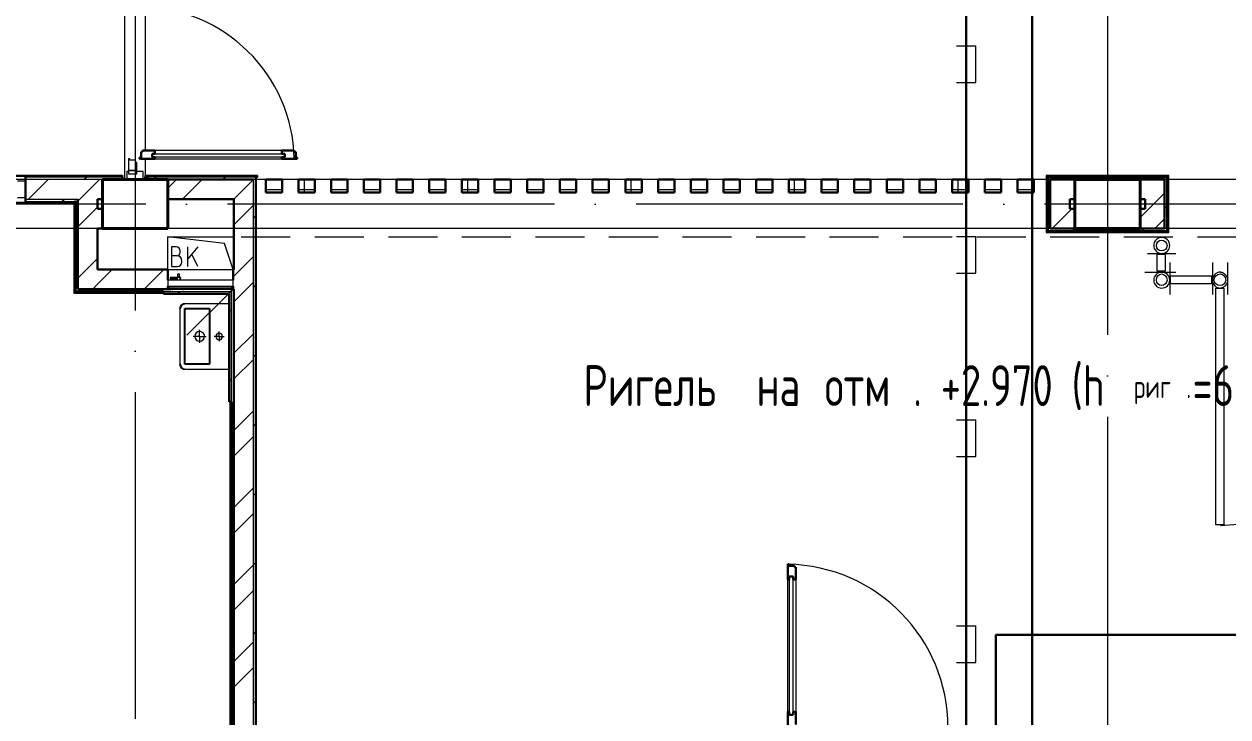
# Model space of a CAD drawing. Header units: millimetres. Extents: x -421858 to 614926, y -468665 to 141641.
# Drawn here: x -41337 to -33971, y -17130 to -12890 of the extents above; entities that cross this region are included whole.
import ezdxf

# ---------------------------------------------------------------- set-up
doc = ezdxf.new("R2010")
doc.units = ezdxf.units.MM
for name, pattern in [('ADSK_Линия сетки', [25, 20, -2.5, 0, -2.5]), ('ADSK_Сверху', [450, 300, -150]), ('ADSK_Штриховая_ш3 п1_5', [4.5, 3, -1.5])]:
    doc.linetypes.add(name, pattern=pattern)
for name, color, linetype, lineweight in [('PDF _Геометрия', 252, 'Continuous', 9), ('Аннотация', 7, 'Continuous', 18), ('Витраж', 7, 'Continuous', 9), ('Двери', 252, 'Continuous', 9), ('Линии', 252, 'Continuous', 9), ('лс', 5, 'Continuous', 30), ('Несущие колонны', 252, 'Continuous', 18), ('Оборудование', 8, 'Continuous', 18), ('Ограждение', 252, 'Continuous', 9), ('Оси', 252, 'Continuous', 9), ('Перекрытие', 252, 'Continuous', 18), ('Стены внутренние', 7, 'Continuous', 18), ('Стены наружные', 7, 'Continuous', 18), ('Стены штриховка', 252, 'Continuous', 9), ('СУ Часофикация', 205, 'Continuous', 30)]:
    doc.layers.add(name, color=color, linetype=linetype, lineweight=lineweight)
doc.layers.add('Двери открывание', color=7, linetype='Continuous', lineweight=9, true_color=0xc0c0c0)
doc.layers.add('Узлы', color=7, linetype='Continuous')
doc.styles.add('GOST Common_3', font='', dxfattribs={"height": 3.5})
doc.styles.add('GOST Common_5', font='', dxfattribs={"width": 0.9, "height": 2.5})
doc.styles.get('GOST Common_3').set_extended_font_data('GOST 2.304 type A')
doc.styles.get('GOST Common_5').set_extended_font_data('GOST 2.304 type A')
pattern_1 = [(0, (-32121.8, 98), (0, 600), []), (90, (-32121.8, 98), (-600, 4e-14), [])]

# ---------------------------------------------------------------- blocks, each defined once
blk = doc.blocks.new('1 этаж')
at = {"layer": 'Ограждение', "true_color": 0x636466}
h = blk.add_hatch(dxfattribs=at)
h.set_pattern_fill('FP_25', color=251, style=0, pattern_type=2)
h.set_pattern_definition(pattern_1)
h.paths.add_polyline_path([(-40735.3, -13826.7), (-40735.3, -13816.7), (-44177.8, -13816.7), (-44177.8, -13821.7), (-40740.3, -13821.7), (-40740.3, -13826.7)])
h = blk.add_hatch(dxfattribs=at)
h.set_pattern_fill('FP_26', color=251, style=0, pattern_type=2)
h.set_pattern_definition(pattern_1)
h.paths.add_polyline_path([(-40595.3, -13826.7), (-40575.3, -13826.7), (-40575.3, -13821.7), (-39917.8, -13821.7), (-39917.8, -13826.7), (-39907.8, -13826.7), (-39907.8, -13816.7), (-40595.3, -13816.7)])
h = blk.add_hatch(dxfattribs=at)
h.set_pattern_fill('FP_25', color=251, style=0, pattern_type=2)
h.set_pattern_definition(pattern_1)
h.paths.add_polyline_path([(-35077.8, -13821.7), (-34337.8, -13821.7), (-34332.8, -13816.7), (-35082.8, -13816.7)])
h = blk.add_hatch(dxfattribs=at)
h.set_pattern_fill('FP_25', color=251, style=0, pattern_type=2)
h.set_pattern_definition(pattern_1)
h.paths.add_polyline_path([(-34479.6, -14166.7), (-34332.8, -14166.7), (-34337.8, -14161.7), (-35077.8, -14161.7), (-35082.8, -14166.7), (-35057.8, -14166.7)])
at = {"color": 251, "lineweight": 18, "true_color": 0x636466}
for p, q in [((-40111, -14232.6), (-40457.8, -14191.7)), ((-40457.8, -14391.7), (-40457.8, -14191.7)), ((-40457.8, -14191.7), (-40057.8, -14191.7)), ((-40057.8, -14191.7), (-40057.8, -14391.7)), ((-40404.5, -14254.5), (-40434.5, -14254.5)), ((-40434.5, -14254.5), (-40434.5, -14374.5)), ((-40381.2, -14287.8), (-40381.2, -14277.8)), ((-40274.5, -14254.5), (-40334.5, -14326)), ((-40334.5, -14374.5), (-40334.5, -14254.5)), ((-40057.8, -14391.7), (-40111, -14232.6)), ((-40401.2, -14307.8), (-40434.5, -14307.8)), ((-40371.2, -14347.8), (-40371.2, -14337.8)), ((-40274.5, -14374.5), (-40310.5, -14297.4)), ((-40434.5, -14374.5), (-40397.9, -14374.5))]:
    blk.add_line(p, q, dxfattribs=at)
for centre, radius, start, end in [((-40404.5, -14277.8), 23.3, 0, 90), ((-40401.2, -14287.8), 20, 270, 0), ((-40401.2, -14337.8), 30, 0, 90), ((-40397.9, -14347.8), 26.7, 270, 0)]:
    blk.add_arc(centre, radius, start, end, dxfattribs=at)
at = {"layer": 'PDF _Геометрия', "color": 251, "true_color": 0x636466}
for p, q in [((-34463.2, -14294), (-34288.9, -14294)), ((-34327, -14348.4), (-34327, -14544.4)), ((-34065.7, -14348.4), (-34065.7, -14544.4)), ((-33973.1, -14348.4), (-33973.1, -14544.4)), ((-34479.5, -14408.3), (-34288.9, -14408.3))]:
    blk.add_line(p, q, dxfattribs=at)
at = {"layer": 'PDF _Геометрия', "color": 251, "true_color": 0x636466, "flags": 128}
for points in [[(-34403.3, -14299.4), (-34354.3, -14299.4), (-34354.3, -14402.9), (-34403.3, -14402.9), (-34403.3, -14299.4)], [(-34071.1, -14430.1), (-34071.1, -14479.1), (-34321.6, -14479.1), (-34321.6, -14430.1), (-34071.1, -14430.1)], [(-34043.9, -14506.3), (-33994.9, -14506.3), (-33994.9, -15954.8), (-34043.9, -15954.8), (-34043.9, -14506.3)], [(-33837, -15949.3), (-33853.3, -15949.3), (-34016.6, -15960.2)]]:
    blk.add_lwpolyline(points, dxfattribs=at)
at = {"layer": 'PDF _Геометрия', "color": 251, "true_color": 0x636466}
for centre, start, end in [((-34376.2, -14244.8), 89.76027, 180.23973), ((-34375.8, -14244.8), 359.76027, 90.23973), ((-34376.2, -14245.2), 179.76027, 270.23973), ((-34375.8, -14245.2), 269.76027, 0.23973), ((-34376.2, -14457.1), 89.76027, 180.23973), ((-34376.2, -14457.1), 89.76027, 180.23973), ((-34375.8, -14457.1), 359.76027, 90.23973), ((-34375.8, -14457.1), 359.76027, 90.23973), ((-34016.9, -14457.1), 89.76027, 180.23973), ((-34016.9, -14457.1), 89.76027, 180.23973), ((-34376.2, -14457.5), 179.76027, 270.23973), ((-34376.2, -14457.5), 179.76027, 270.23973), ((-34375.8, -14457.5), 269.76027, 0.23973), ((-34375.8, -14457.5), 269.76027, 0.23973), ((-34016.9, -14457.5), 179.76027, 270.23973), ((-34016.9, -14457.5), 179.76027, 270.23973)]:
    blk.add_arc(centre, 48.8, start, end, dxfattribs=at)
for points in [[(-34408.7, -14245), (-34408.7, -14228.6), (-34397.8, -14212.3), (-34376, -14212.3)], [(-34376, -14212.3), (-34359.7, -14212.3), (-34343.4, -14228.6), (-34343.4, -14245)], [(-34376, -14277.6), (-34397.8, -14277.6), (-34408.7, -14266.7), (-34408.7, -14245)], [(-34343.4, -14245), (-34343.4, -14266.7), (-34359.7, -14277.6), (-34376, -14277.6)], [(-34408.7, -14457.3), (-34408.7, -14435.5), (-34397.8, -14419.2), (-34376, -14419.2)], [(-34408.7, -14457.3), (-34408.7, -14435.5), (-34397.8, -14419.2), (-34376, -14419.2)], [(-34376, -14419.2), (-34359.7, -14419.2), (-34343.4, -14435.5), (-34343.4, -14457.3)], [(-34376, -14419.2), (-34359.7, -14419.2), (-34343.4, -14435.5), (-34343.4, -14457.3)], [(-34054.8, -14457.3), (-34054.8, -14435.5), (-34038.4, -14419.2), (-34016.6, -14419.2)], [(-34054.8, -14457.3), (-34054.8, -14435.5), (-34038.4, -14419.2), (-34016.6, -14419.2)], [(-34016.6, -14408.3), (-33994.9, -14408.3), (-33973.1, -14430.1), (-33973.1, -14457.3)], [(-34016.6, -14408.3), (-33994.9, -14408.3), (-33973.1, -14430.1), (-33973.1, -14457.3)], [(-34016.6, -14419.2), (-34000.3, -14419.2), (-33984, -14435.5), (-33984, -14457.3)], [(-34016.6, -14419.2), (-34000.3, -14419.2), (-33984, -14435.5), (-33984, -14457.3)], [(-34376, -14490), (-34397.8, -14490), (-34408.7, -14473.7), (-34408.7, -14457.3)], [(-34376, -14490), (-34397.8, -14490), (-34408.7, -14473.7), (-34408.7, -14457.3)], [(-34343.4, -14457.3), (-34343.4, -14473.7), (-34359.7, -14490), (-34376, -14490)], [(-34343.4, -14457.3), (-34343.4, -14473.7), (-34359.7, -14490), (-34376, -14490)], [(-34016.6, -14490), (-34038.4, -14490), (-34054.8, -14473.7), (-34054.8, -14457.3)], [(-34016.6, -14490), (-34038.4, -14490), (-34054.8, -14473.7), (-34054.8, -14457.3)], [(-33973.1, -14457.3), (-33973.1, -14484.5), (-33994.9, -14506.3), (-34016.6, -14506.3)], [(-33984, -14457.3), (-33984, -14473.7), (-34000.3, -14490), (-34016.6, -14490)], [(-33973.1, -14457.3), (-33973.1, -14484.5), (-33994.9, -14506.3), (-34016.6, -14506.3)], [(-33984, -14457.3), (-33984, -14473.7), (-34000.3, -14490), (-34016.6, -14490)]]:
    blk.add_open_spline(points, degree=3, dxfattribs=at)
at = {"layer": 'Витраж', "color": 251, "lineweight": 18, "true_color": 0x636466, "extrusion": (0, 0, -1)}
for p, q in [((-40707.8, -13791.7), (-40707.8, -13841.7)), ((-40697.8, -13791.7), (-40707.8, -13791.7)), ((-40707.8, -13841.7), (-40607.8, -13841.7)), ((-40607.8, -13791.7), (-40647.8, -13791.7)), ((-40607.8, -13841.7), (-40607.8, -13791.7)), ((-41327.8, -13851.7), (-41377.8, -13851.7)), ((-41327.8, -13951.7), (-41327.8, -13851.7)), ((-41377.8, -13951.7), (-41327.8, -13951.7))]:
    blk.add_line(p, q, dxfattribs=at)
at = {"layer": 'Двери', "color": 251, "lineweight": 30, "true_color": 0x636466}
for p, q in [((-40620.8, -13672.7), (-40620.8, -13706.7)), ((-40611.8, -13672.7), (-40620.8, -13672.7)), ((-40535.8, -13664.7), (-40611.8, -13664.7)), ((-40611.8, -13664.7), (-40611.8, -13672.7)), ((-40535.8, -13684.7), (-40553.8, -13684.7)), ((-40553.8, -13684.7), (-40553.8, -13705.7)), ((-40535.8, -13664.7), (-40535.8, -13684.7)), ((-39683.8, -13664.7), (-39759.8, -13664.7)), ((-39759.8, -13664.7), (-39759.8, -13684.7)), ((-39759.8, -13684.7), (-39741.8, -13684.7)), ((-39741.8, -13684.7), (-39741.8, -13705.7)), ((-39683.8, -13672.7), (-39683.8, -13664.7)), ((-39674.8, -13672.7), (-39683.8, -13672.7)), ((-39674.8, -13706.7), (-39674.8, -13672.7)), ((-40620.8, -13706.7), (-40629.8, -13706.7)), ((-40629.8, -13706.7), (-40629.8, -13714.7)), ((-40629.8, -13714.7), (-40535.8, -13714.7)), ((-40553.8, -13705.7), (-40535.8, -13705.7)), ((-40535.8, -13705.7), (-40535.8, -13714.7)), ((-39759.8, -13705.7), (-39759.8, -13714.7)), ((-39741.8, -13705.7), (-39759.8, -13705.7)), ((-39759.8, -13714.7), (-39665.8, -13714.7)), ((-39665.8, -13706.7), (-39674.8, -13706.7)), ((-39665.8, -13714.7), (-39665.8, -13706.7)), ((-36663.8, -16195.7), (-36655.8, -16195.7)), ((-36663.8, -16289.7), (-36663.8, -16195.7)), ((-36655.8, -16195.7), (-36655.8, -16204.7)), ((-36655.8, -16204.7), (-36621.8, -16204.7)), ((-36621.8, -16204.7), (-36621.8, -16213.7)), ((-36654.8, -16271.7), (-36654.8, -16289.7)), ((-36630.8, -16271.7), (-36654.8, -16271.7)), ((-36630.8, -16289.7), (-36630.8, -16271.7)), ((-36621.8, -16213.7), (-36613.8, -16213.7)), ((-36613.8, -16213.7), (-36613.8, -16289.7)), ((-36654.8, -16289.7), (-36663.8, -16289.7)), ((-36613.8, -16289.7), (-36630.8, -16289.7)), ((-36663.8, -17193.7), (-36663.8, -17099.7)), ((-36654.8, -17099.7), (-36663.8, -17099.7)), ((-36654.8, -17117.7), (-36654.8, -17099.7)), ((-36630.8, -17117.7), (-36654.8, -17117.7)), ((-36630.8, -17099.7), (-36630.8, -17117.7)), ((-36613.8, -17099.7), (-36630.8, -17099.7)), ((-36613.8, -17099.7), (-36613.8, -17175.7))]:
    blk.add_line(p, q, dxfattribs=at)
at = {"layer": 'Двери', "color": 251, "true_color": 0x636466}
for p, q in [((-40553.8, -13684.7), (-39741.8, -13684.7)), ((-40553.8, -13705.7), (-40553.8, -13684.7)), ((-39759.8, -13664.7), (-40535.8, -13664.7)), ((-39741.8, -13684.7), (-39741.8, -13705.7)), ((-40689.8, -13714.7), (-40697.8, -13714.7)), ((-40697.8, -13714.7), (-40697.8, -13786.7)), ((-40689.8, -13723.7), (-40689.8, -13714.7)), ((-40655.8, -13723.7), (-40689.8, -13723.7)), ((-40655.8, -13737.7), (-40655.8, -13723.7)), ((-40647.8, -13737.7), (-40655.8, -13737.7)), ((-40647.8, -13786.7), (-40647.8, -13737.7)), ((-39741.8, -13705.7), (-40553.8, -13705.7)), ((-40535.8, -13714.7), (-39759.8, -13714.7)), ((-40647.8, -13786.7), (-40697.8, -13786.7)), ((-40697.8, -13786.7), (-40697.8, -13806.7)), ((-40697.8, -13786.7), (-40647.8, -13786.7)), ((-40697.8, -13806.7), (-40647.8, -13806.7)), ((-40647.8, -13806.7), (-40647.8, -13786.7)), ((-36654.8, -16271.7), (-36654.8, -17117.7)), ((-36630.8, -16271.7), (-36654.8, -16271.7)), ((-36630.8, -17117.7), (-36630.8, -16271.7)), ((-36663.8, -17099.7), (-36663.8, -16289.7)), ((-36613.8, -16289.7), (-36613.8, -17099.7)), ((-36654.8, -17117.7), (-36630.8, -17117.7))]:
    blk.add_line(p, q, dxfattribs=at)
at = {"layer": 'Двери открывание', "color": 251, "true_color": 0x636466}
for centre, radius, start, end in [((-40629.8, -13732.7), 946, 1.09026, 90), ((-36681.8, -17193.7), 998, 0, 88.96655)]:
    blk.add_arc(centre, radius, start, end, dxfattribs=at)
at = {"layer": 'Линии', "color": 251, "linetype": 'ADSK_Сверху', "ltscale": 100, "true_color": 0x636466}
for p, q in [((-15052.8, -13841.7), (-48262.8, -13841.7)), ((-15052.8, -14141.7), (-48262.8, -14141.7))]:
    blk.add_line(p, q, dxfattribs=at)
at = {"layer": 'Линии', "color": 251, "linetype": 'ADSK_Штриховая_ш3 п1_5', "ltscale": 100, "true_color": 0x636466}
blk.add_line((-40457.8, -14191.7), (-27897.8, -14191.7), dxfattribs=at)
at = {"layer": 'Несущие колонны', "color": 251, "lineweight": 40, "true_color": 0x636466}
for p, q in [((-40857.8, -13841.7), (-40457.8, -13841.7)), ((-40857.8, -14141.7), (-40857.8, -13841.7)), ((-40457.8, -13841.7), (-40857.8, -13841.7)), ((-40457.8, -13841.7), (-40457.8, -14141.7)), ((-34907.8, -14141.7), (-34907.8, -13841.7)), ((-34907.8, -13841.7), (-34507.8, -13841.7)), ((-34507.8, -13841.7), (-34907.8, -13841.7)), ((-34907.8, -13841.7), (-34907.8, -14141.7)), ((-34507.8, -13841.7), (-34507.8, -14141.7)), ((-34507.8, -14141.7), (-34507.8, -13841.7)), ((-40857.8, -13961.7), (-40857.8, -14141.7)), ((-40457.8, -14141.7), (-40457.8, -13961.7)), ((-40457.8, -14141.7), (-40857.8, -14141.7)), ((-40857.8, -14141.7), (-40457.8, -14141.7)), ((-34507.8, -14141.7), (-34907.8, -14141.7)), ((-34907.8, -14141.7), (-34507.8, -14141.7))]:
    blk.add_line(p, q, dxfattribs=at)
at = {"layer": 'Несущие колонны', "color": 251, "true_color": 0x636466}
for p, q in [((-40857.8, -13841.7), (-40857.8, -13961.7)), ((-40457.8, -13961.7), (-40457.8, -13841.7))]:
    blk.add_line(p, q, dxfattribs=at)
at = {"layer": 'Оборудование', "color": 251, "true_color": 0x636466}
for p, q in [((-40397.4, -14421.4), (-40397.4, -14438.9)), ((-40385.2, -14421.4), (-40397.4, -14421.4)), ((-40385.2, -14438.9), (-40385.2, -14421.4)), ((-40457.8, -14456.7), (-40457.8, -14493.1)), ((-40057.8, -14456.7), (-40457.8, -14456.7)), ((-40456.9, -14494), (-40058.7, -14494)), ((-40450.8, -14494), (-40450.8, -14503.8)), ((-40449.8, -14504.7), (-40065.8, -14504.7)), ((-40442, -14441.4), (-40442, -14446.4)), ((-40396.1, -14441.4), (-40442, -14441.4)), ((-40442, -14446.4), (-40396.1, -14446.4)), ((-40438.8, -14506.3), (-40438.8, -14511.7)), ((-40401, -14440.8), (-40401, -14456.7)), ((-40381.7, -14440.8), (-40401, -14440.8)), ((-40397.4, -14438.9), (-40399.4, -14440.8)), ((-40385.2, -14438.9), (-40397.4, -14438.9)), ((-40378.2, -14441.4), (-40386.5, -14441.4)), ((-40386.5, -14446.4), (-40378.2, -14446.4)), ((-40383.2, -14440.8), (-40385.2, -14438.9)), ((-40381.7, -14456.7), (-40381.7, -14440.8)), ((-40378.2, -14446.4), (-40378.2, -14441.4)), ((-40076.8, -14511.7), (-40076.8, -14506.3)), ((-40064.8, -14503.8), (-40064.8, -14494)), ((-40057.8, -14493.1), (-40057.8, -14456.7)), ((-40438.8, -14511.7), (-40076.8, -14511.7)), ((-40429.8, -14511.7), (-40429.8, -14513.7)), ((-40429.8, -14513.7), (-40425.8, -14513.7)), ((-40365.3, -14513.7), (-40425.8, -14513.7)), ((-40365.3, -14513.7), (-40361.3, -14513.7)), ((-40361.3, -14513.7), (-40361.3, -14511.7)), ((-40057.8, -14511.7), (-40340.6, -14794.6))]:
    blk.add_line(p, q, dxfattribs=at)
for points, knots in [([(-40457.8, -14493.1), (-40457.8, -14493.2), (-40457.8, -14493.4), (-40457.7, -14493.6), (-40457.6, -14493.7), (-40457.4, -14493.8), (-40457.3, -14493.9), (-40457.1, -14494), (-40457, -14494), (-40456.9, -14494)], [0, 0, 0, 0, 0.166667, 0.333333, 0.458333, 0.583333, 0.708333, 0.833333, 1, 1, 1, 1]), ([(-40450.8, -14503.8), (-40450.8, -14503.9), (-40450.8, -14504), (-40450.7, -14504.2), (-40450.6, -14504.4), (-40450.4, -14504.5), (-40450.3, -14504.6), (-40450.2, -14504.7), (-40450.1, -14504.7), (-40449.9, -14504.7), (-40449.8, -14504.7)], [0, 0, 0, 0, 0.166667, 0.333333, 0.458333, 0.583333, 0.666667, 0.75, 0.833333, 1, 1, 1, 1]), ([(-40440.3, -14504.7), (-40440.2, -14504.7), (-40440, -14504.8), (-40439.7, -14504.8), (-40439.6, -14504.9), (-40439.4, -14505), (-40439.2, -14505.2), (-40439.1, -14505.3), (-40439, -14505.5), (-40438.9, -14505.7), (-40438.8, -14505.9), (-40438.8, -14506.1), (-40438.8, -14506.3)], [0, 0, 0, 0, 0.166667, 0.25, 0.333333, 0.416667, 0.5, 0.583333, 0.666667, 0.75, 0.833333, 1, 1, 1, 1]), ([(-40076.8, -14506.3), (-40076.8, -14506.1), (-40076.8, -14505.9), (-40076.7, -14505.7), (-40076.6, -14505.5), (-40076.5, -14505.3), (-40076.4, -14505.2), (-40076.2, -14505), (-40076, -14504.9), (-40075.9, -14504.8), (-40075.6, -14504.8), (-40075.4, -14504.7), (-40075.3, -14504.7)], [-1, -1, -1, -1, -0.833333, -0.75, -0.666667, -0.583333, -0.5, -0.416667, -0.333333, -0.25, -0.166667, 0, 0, 0, 0]), ([(-40065.8, -14504.7), (-40065.7, -14504.7), (-40065.5, -14504.7), (-40065.4, -14504.7), (-40065.3, -14504.6), (-40065.2, -14504.5), (-40065, -14504.4), (-40064.9, -14504.2), (-40064.8, -14504), (-40064.8, -14503.9), (-40064.8, -14503.8)], [-1, -1, -1, -1, -0.833333, -0.75, -0.666667, -0.583333, -0.458333, -0.333333, -0.166667, 0, 0, 0, 0]), ([(-40058.7, -14494), (-40058.6, -14494), (-40058.5, -14494), (-40058.3, -14494), (-40058.2, -14493.9), (-40058, -14493.7), (-40057.9, -14493.6), (-40057.8, -14493.4), (-40057.8, -14493.2), (-40057.8, -14493.1)], [-1, -1, -1, -1, -0.833333, -0.75, -0.583333, -0.458333, -0.333333, -0.166667, 0, 0, 0, 0])]:
    blk.add_open_spline(points, degree=3, knots=knots, dxfattribs=at)
at = {"layer": 'Ограждение', "color": 251, "true_color": 0x636466}
for p, q in [((-40735.3, -13816.7), (-44177.8, -13816.7)), ((-40735.3, -13816.7), (-40735.3, -13826.7)), ((-40595.3, -13826.7), (-40595.3, -13816.7)), ((-39907.8, -13816.7), (-40595.3, -13816.7)), ((-39917.8, -13826.7), (-39907.8, -13826.7)), ((-39907.8, -13816.7), (-39907.8, -13826.7)), ((-34332.8, -13816.7), (-35082.8, -13816.7)), ((-35082.8, -13816.7), (-35077.8, -13821.7)), ((-35082.8, -13816.7), (-35082.8, -14166.7)), ((-34332.8, -13816.7), (-34337.8, -13821.7)), ((-34332.8, -14166.7), (-34332.8, -13816.7)), ((-44177.8, -13986.7), (-41032.8, -13986.7)), ((-41032.8, -13986.7), (-41027.8, -13981.7)), ((-41032.8, -13986.7), (-41032.8, -14536.7)), ((-35082.8, -14166.7), (-35077.8, -14161.7)), ((-35082.8, -14166.7), (-34332.8, -14166.7)), ((-34337.8, -14161.7), (-34332.8, -14166.7)), ((-41032.8, -14536.7), (-41027.8, -14531.7)), ((-41032.8, -14536.7), (-40482.8, -14536.7)), ((-40077.8, -15476.7), (-40072.8, -15476.7)), ((-40077.8, -15476.7), (-40077.8, -19956.8))]:
    blk.add_line(p, q, dxfattribs=at)
at = {"layer": 'Оси', "color": 251, "linetype": 'ADSK_Линия сетки', "ltscale": 100, "true_color": 0x636466}
for p, q in [((-34707.8, 32208.9), (-34707.8, -33767.9)), ((-40657.8, -2641.7), (-40657.8, -33767.9)), ((4409.5, -13991.7), (-72530.1, -13991.7))]:
    blk.add_line(p, q, dxfattribs=at)
at = {"layer": 'Перекрытие', "color": 251, "ltscale": 100, "true_color": 0x636466}
for p, q in [((-40720.3, -13841.7), (-40720.3, -11761.7)), ((-39857.8, -13841.7), (-39917.8, -13841.7)), ((-39657.8, -13841.7), (-39757.8, -13841.7)), ((-39457.8, -13841.7), (-39557.8, -13841.7)), ((-39257.8, -13841.7), (-39357.8, -13841.7)), ((-39057.8, -13841.7), (-39157.8, -13841.7)), ((-38857.8, -13841.7), (-38957.8, -13841.7)), ((-38657.8, -13841.7), (-38757.8, -13841.7)), ((-38457.8, -13841.7), (-38557.8, -13841.7)), ((-38257.8, -13841.7), (-38357.8, -13841.7)), ((-38057.8, -13841.7), (-38157.8, -13841.7)), ((-37857.8, -13841.7), (-37957.8, -13841.7)), ((-37657.8, -13841.7), (-37757.8, -13841.7)), ((-37457.8, -13841.7), (-37557.8, -13841.7)), ((-37257.8, -13841.7), (-37357.8, -13841.7)), ((-37057.8, -13841.7), (-37157.8, -13841.7)), ((-36857.8, -13841.7), (-36957.8, -13841.7)), ((-36657.8, -13841.7), (-36757.8, -13841.7)), ((-36457.8, -13841.7), (-36557.8, -13841.7)), ((-36257.8, -13841.7), (-36357.8, -13841.7)), ((-36057.8, -13841.7), (-36157.8, -13841.7)), ((-35857.8, -13841.7), (-35957.8, -13841.7)), ((-35657.8, -13841.7), (-35757.8, -13841.7)), ((-35457.8, -13841.7), (-35557.8, -13841.7)), ((-35257.8, -13841.7), (-35357.8, -13841.7)), ((-35082.8, -13841.7), (-35157.8, -13841.7)), ((-40457.8, -14391.7), (-40457.8, -14191.7)), ((-40457.8, -14191.7), (-40057.8, -14191.7)), ((-40057.8, -14191.7), (-40057.8, -14391.7))]:
    blk.add_line(p, q, dxfattribs=at)
at = {"layer": 'Стены внутренние', "color": 251, "lineweight": 30, "true_color": 0x636466}
for p, q in [((-39757.8, -13841.7), (-39857.8, -13841.7)), ((-39857.8, -13841.7), (-39857.8, -13921.7)), ((-39757.8, -13921.7), (-39757.8, -13841.7)), ((-39557.8, -13841.7), (-39657.8, -13841.7)), ((-39657.8, -13841.7), (-39657.8, -13921.7)), ((-39557.8, -13921.7), (-39557.8, -13841.7)), ((-39357.8, -13841.7), (-39457.8, -13841.7)), ((-39457.8, -13841.7), (-39457.8, -13921.7)), ((-39357.8, -13921.7), (-39357.8, -13841.7)), ((-39157.8, -13841.7), (-39257.8, -13841.7)), ((-39257.8, -13841.7), (-39257.8, -13921.7)), ((-39157.8, -13921.7), (-39157.8, -13841.7)), ((-38957.8, -13841.7), (-39057.8, -13841.7)), ((-39057.8, -13841.7), (-39057.8, -13921.7)), ((-38957.8, -13921.7), (-38957.8, -13841.7)), ((-38757.8, -13841.7), (-38857.8, -13841.7)), ((-38857.8, -13841.7), (-38857.8, -13921.7)), ((-38757.8, -13921.7), (-38757.8, -13841.7)), ((-38557.8, -13841.7), (-38657.8, -13841.7)), ((-38657.8, -13841.7), (-38657.8, -13921.7)), ((-38557.8, -13921.7), (-38557.8, -13841.7)), ((-38357.8, -13841.7), (-38457.8, -13841.7)), ((-38457.8, -13841.7), (-38457.8, -13921.7)), ((-38357.8, -13921.7), (-38357.8, -13841.7)), ((-38157.8, -13841.7), (-38257.8, -13841.7)), ((-38257.8, -13841.7), (-38257.8, -13921.7)), ((-38157.8, -13921.7), (-38157.8, -13841.7)), ((-37957.8, -13841.7), (-38057.8, -13841.7)), ((-38057.8, -13841.7), (-38057.8, -13921.7)), ((-37957.8, -13921.7), (-37957.8, -13841.7)), ((-37757.8, -13841.7), (-37857.8, -13841.7)), ((-37857.8, -13841.7), (-37857.8, -13921.7)), ((-37757.8, -13921.7), (-37757.8, -13841.7)), ((-37557.8, -13841.7), (-37657.8, -13841.7)), ((-37657.8, -13841.7), (-37657.8, -13921.7)), ((-37557.8, -13921.7), (-37557.8, -13841.7)), ((-37357.8, -13841.7), (-37457.8, -13841.7)), ((-37457.8, -13841.7), (-37457.8, -13921.7)), ((-37357.8, -13921.7), (-37357.8, -13841.7)), ((-37157.8, -13841.7), (-37257.8, -13841.7)), ((-37257.8, -13841.7), (-37257.8, -13921.7)), ((-37157.8, -13921.7), (-37157.8, -13841.7)), ((-36957.8, -13841.7), (-37057.8, -13841.7)), ((-37057.8, -13841.7), (-37057.8, -13921.7)), ((-36957.8, -13921.7), (-36957.8, -13841.7)), ((-36757.8, -13841.7), (-36857.8, -13841.7)), ((-36857.8, -13841.7), (-36857.8, -13921.7)), ((-36757.8, -13921.7), (-36757.8, -13841.7)), ((-36557.8, -13841.7), (-36657.8, -13841.7)), ((-36657.8, -13841.7), (-36657.8, -13921.7)), ((-36557.8, -13921.7), (-36557.8, -13841.7)), ((-36357.8, -13841.7), (-36457.8, -13841.7)), ((-36457.8, -13841.7), (-36457.8, -13921.7)), ((-36357.8, -13921.7), (-36357.8, -13841.7)), ((-36157.8, -13841.7), (-36257.8, -13841.7)), ((-36257.8, -13841.7), (-36257.8, -13921.7)), ((-36157.8, -13921.7), (-36157.8, -13841.7)), ((-35957.8, -13841.7), (-36057.8, -13841.7)), ((-36057.8, -13841.7), (-36057.8, -13921.7)), ((-35957.8, -13921.7), (-35957.8, -13841.7)), ((-35757.8, -13841.7), (-35857.8, -13841.7)), ((-35857.8, -13841.7), (-35857.8, -13921.7)), ((-35757.8, -13921.7), (-35757.8, -13841.7)), ((-35557.8, -13841.7), (-35657.8, -13841.7)), ((-35657.8, -13841.7), (-35657.8, -13921.7)), ((-35557.8, -13921.7), (-35557.8, -13841.7)), ((-35357.8, -13841.7), (-35457.8, -13841.7)), ((-35457.8, -13841.7), (-35457.8, -13921.7)), ((-35357.8, -13921.7), (-35357.8, -13841.7)), ((-35157.8, -13841.7), (-35257.8, -13841.7)), ((-35257.8, -13841.7), (-35257.8, -13921.7)), ((-35157.8, -13921.7), (-35157.8, -13841.7)), ((-39857.8, -13921.7), (-39757.8, -13921.7)), ((-39657.8, -13921.7), (-39557.8, -13921.7)), ((-39457.8, -13921.7), (-39357.8, -13921.7)), ((-39257.8, -13921.7), (-39157.8, -13921.7)), ((-39057.8, -13921.7), (-38957.8, -13921.7)), ((-38857.8, -13921.7), (-38757.8, -13921.7)), ((-38657.8, -13921.7), (-38557.8, -13921.7)), ((-38457.8, -13921.7), (-38357.8, -13921.7)), ((-38257.8, -13921.7), (-38157.8, -13921.7)), ((-38057.8, -13921.7), (-37957.8, -13921.7)), ((-37857.8, -13921.7), (-37757.8, -13921.7)), ((-37657.8, -13921.7), (-37557.8, -13921.7)), ((-37457.8, -13921.7), (-37357.8, -13921.7)), ((-37257.8, -13921.7), (-37157.8, -13921.7)), ((-37057.8, -13921.7), (-36957.8, -13921.7)), ((-36857.8, -13921.7), (-36757.8, -13921.7)), ((-36657.8, -13921.7), (-36557.8, -13921.7)), ((-36457.8, -13921.7), (-36357.8, -13921.7)), ((-36257.8, -13921.7), (-36157.8, -13921.7)), ((-36057.8, -13921.7), (-35957.8, -13921.7)), ((-35857.8, -13921.7), (-35757.8, -13921.7)), ((-35657.8, -13921.7), (-35557.8, -13921.7)), ((-35457.8, -13921.7), (-35357.8, -13921.7)), ((-35257.8, -13921.7), (-35157.8, -13921.7))]:
    blk.add_line(p, q, dxfattribs=at)
at = {"layer": 'Стены внутренние', "color": 251, "linetype": 'Continuous', "lineweight": 9, "true_color": 0x636466}
for p, q in [((-39621.8, -13921.7), (-39621.8, -13841.7)), ((-38621.8, -13921.7), (-38621.8, -13841.7)), ((-37621.8, -13921.7), (-37621.8, -13841.7)), ((-36621.8, -13921.7), (-36621.8, -13841.7)), ((-35621.8, -13921.7), (-35621.8, -13841.7)), ((-39857.8, -13902), (-39757.8, -13902)), ((-39657.8, -13902), (-39557.8, -13902)), ((-39457.8, -13902), (-39357.8, -13902)), ((-39257.8, -13902), (-39157.8, -13902)), ((-39057.8, -13902), (-38957.8, -13902)), ((-38857.8, -13902), (-38757.8, -13902)), ((-38657.8, -13902), (-38557.8, -13902)), ((-38457.8, -13902), (-38357.8, -13902)), ((-38257.8, -13902), (-38157.8, -13902)), ((-38057.8, -13902), (-37957.8, -13902)), ((-37857.8, -13902), (-37757.8, -13902)), ((-37657.8, -13902), (-37557.8, -13902)), ((-37457.8, -13902), (-37357.8, -13902)), ((-37257.8, -13902), (-37157.8, -13902)), ((-37057.8, -13902), (-36957.8, -13902)), ((-36857.8, -13902), (-36757.8, -13902)), ((-36657.8, -13902), (-36557.8, -13902)), ((-36457.8, -13902), (-36357.8, -13902)), ((-36257.8, -13902), (-36157.8, -13902)), ((-36057.8, -13902), (-35957.8, -13902)), ((-35857.8, -13902), (-35757.8, -13902)), ((-35657.8, -13902), (-35557.8, -13902)), ((-35457.8, -13902), (-35357.8, -13902)), ((-35257.8, -13902), (-35157.8, -13902)), ((-35072.8, -13902), (-35057.8, -13902))]:
    blk.add_line(p, q, dxfattribs=at)
at = {"layer": 'Стены наружные', "color": 251, "true_color": 0x636466}
for p, q in [((-40595.3, -11908.7), (-40595.3, -13664.7)), ((-40595.3, -13714.7), (-40595.3, -13816.7)), ((-44177.8, -13821.7), (-41327.8, -13821.7)), ((-40857.8, -13961.7), (-40857.8, -13841.7)), ((-40457.8, -13841.7), (-40457.8, -13961.7)), ((-41327.8, -13981.7), (-44177.8, -13981.7)), ((-40457.8, -14391.7), (-40057.8, -14391.7))]:
    blk.add_line(p, q, dxfattribs=at)
at = {"layer": 'Стены наружные', "color": 251, "lineweight": 30, "true_color": 0x636466}
for p, q in [((-41327.8, -13821.7), (-41327.8, -13981.7)), ((-40740.3, -13821.7), (-41327.8, -13821.7)), ((-40857.8, -13841.7), (-40735.3, -13841.7)), ((-40740.3, -13826.7), (-40740.3, -13821.7)), ((-40735.3, -13826.7), (-40740.3, -13826.7)), ((-40735.3, -13841.7), (-40735.3, -13826.7)), ((-40575.3, -13826.7), (-40595.3, -13826.7)), ((-40595.3, -13826.7), (-40595.3, -13841.7)), ((-40595.3, -13841.7), (-39932.8, -13841.7)), ((-39917.8, -13821.7), (-40575.3, -13821.7)), ((-40575.3, -13821.7), (-40575.3, -13826.7)), ((-39917.8, -17181.7), (-39917.8, -13821.7)), ((-34337.8, -13821.7), (-35077.8, -13821.7)), ((-35077.8, -13821.7), (-35077.8, -14161.7)), ((-34342.8, -13826.7), (-35072.8, -13826.7)), ((-35072.8, -13826.7), (-35072.8, -14156.7)), ((-35057.8, -13841.7), (-34907.8, -13841.7)), ((-35057.8, -13841.7), (-35057.8, -14141.7)), ((-34507.8, -13841.7), (-34357.8, -13841.7)), ((-34357.8, -14141.7), (-34357.8, -13841.7)), ((-34342.8, -14156.7), (-34342.8, -13826.7)), ((-34337.8, -14161.7), (-34337.8, -13821.7)), ((-41327.8, -13981.7), (-41027.8, -13981.7)), ((-41027.8, -13976.7), (-41022.8, -13976.7)), ((-41027.8, -13981.7), (-41027.8, -14531.7)), ((-41022.8, -13976.7), (-41022.8, -14526.7)), ((-41007.8, -13961.7), (-41007.8, -14511.7)), ((-40887.8, -13961.7), (-40857.8, -13961.7)), ((-40887.8, -14021.7), (-40887.8, -13961.7)), ((-40457.8, -13961.7), (-40052.8, -13961.7)), ((-40052.8, -13961.7), (-40052.8, -14391.7)), ((-34937.8, -14021.7), (-34937.8, -13961.7)), ((-34937.8, -13961.7), (-34907.8, -13961.7)), ((-34507.8, -13961.7), (-34477.8, -13961.7)), ((-34477.8, -13961.7), (-34477.8, -14021.7)), ((-40857.8, -14021.7), (-40887.8, -14021.7)), ((-40857.8, -14141.7), (-40857.8, -14021.7)), ((-34907.8, -14021.7), (-34937.8, -14021.7)), ((-34477.8, -14021.7), (-34507.8, -14021.7)), ((-40887.8, -14141.7), (-40857.8, -14141.7)), ((-40887.8, -14391.7), (-40887.8, -14141.7)), ((-34907.8, -14141.7), (-35057.8, -14141.7)), ((-34357.8, -14141.7), (-34507.8, -14141.7)), ((-35077.8, -14161.7), (-34337.8, -14161.7)), ((-35072.8, -14156.7), (-34342.8, -14156.7)), ((-40457.8, -14391.7), (-40887.8, -14391.7)), ((-40457.8, -14456.7), (-40457.8, -14391.7)), ((-40052.8, -14391.7), (-40057.8, -14391.7)), ((-40057.8, -14391.7), (-40057.8, -14456.7)), ((-40457.8, -14511.7), (-40457.8, -14493.4)), ((-40057.8, -14493.4), (-40057.8, -14511.7)), ((-41027.8, -14531.7), (-40482.8, -14531.7)), ((-41022.8, -14526.7), (-40482.8, -14526.7)), ((-40438.8, -14511.7), (-41007.8, -14511.7)), ((-40482.8, -14531.7), (-40482.8, -14541.7)), ((-40482.8, -14541.7), (-40082.8, -14541.7)), ((-40082.8, -14541.7), (-40082.8, -15201.7)), ((-40052.8, -14511.7), (-40076.8, -14511.7)), ((-40052.8, -14511.7), (-40052.8, -19966.7)), ((-40082.8, -15201.7), (-40072.8, -15201.7)), ((-40072.8, -15201.7), (-40072.8, -19956.7)), ((-40067.8, -15201.7), (-40067.8, -19961.7))]:
    blk.add_line(p, q, dxfattribs=at)
at = {"layer": 'Стены наружные', "color": 251, "linetype": 'Continuous', "lineweight": 9, "true_color": 0x636466}
for p, q in [((-41309.8, -13961.7), (-41189.8, -13841.7)), ((-41308.9, -13826.7), (-41303.9, -13821.7)), ((-41238.2, -13826.7), (-41233.2, -13821.7)), ((-41167.5, -13826.7), (-41162.5, -13821.7)), ((-41096.8, -13826.7), (-41091.8, -13821.7)), ((-41026.1, -13826.7), (-41021.1, -13821.7)), ((-40995.5, -13961.7), (-40875.5, -13841.7)), ((-40970.4, -13841.7), (-40955.4, -13826.7)), ((-40955.4, -13826.7), (-40950.4, -13821.7)), ((-40884.7, -13826.7), (-40879.7, -13821.7)), ((-40814, -13826.7), (-40809, -13821.7)), ((-40743.3, -13826.7), (-40740.3, -13823.8)), ((-40546.1, -13841.7), (-40531.1, -13826.7)), ((-40531.1, -13826.7), (-40526.1, -13821.7)), ((-40460.4, -13826.7), (-40455.4, -13821.7)), ((-40457.8, -13895.5), (-40404, -13841.7)), ((-40389.7, -13826.7), (-40384.7, -13821.7)), ((-40366.8, -13961.7), (-40246.8, -13841.7)), ((-40319, -13826.7), (-40314, -13821.7)), ((-40248.3, -13826.7), (-40243.3, -13821.7)), ((-40177.6, -13826.7), (-40172.6, -13821.7)), ((-40121.9, -13841.7), (-40106.9, -13826.7)), ((-40106.9, -13826.7), (-40101.9, -13821.7)), ((-40052.8, -13962), (-39932.8, -13842)), ((-40036.1, -13826.7), (-40031.1, -13821.7)), ((-39965.4, -13826.7), (-39960.4, -13821.7)), ((-35030.7, -13841.7), (-35015.7, -13826.7)), ((-35015.7, -13826.7), (-35010.7, -13821.7)), ((-34945, -13826.7), (-34940, -13821.7)), ((-34874.3, -13826.7), (-34869.3, -13821.7)), ((-34803.6, -13826.7), (-34798.6, -13821.7)), ((-34732.8, -13826.7), (-34727.8, -13821.7)), ((-34662.1, -13826.7), (-34657.1, -13821.7)), ((-34606.4, -13841.7), (-34591.4, -13826.7)), ((-34591.4, -13826.7), (-34586.4, -13821.7)), ((-34520.7, -13826.7), (-34515.7, -13821.7)), ((-34450, -13826.7), (-34445, -13821.7)), ((-34379.3, -13826.7), (-34374.3, -13821.7)), ((-35077.8, -13888.8), (-35072.8, -13883.8)), ((-34342.8, -13860.9), (-34337.8, -13855.9)), ((-41322.5, -13981.7), (-41317.5, -13976.7)), ((-41251.8, -13981.7), (-41246.8, -13976.7)), ((-41181.1, -13981.7), (-41176.1, -13976.7)), ((-41110.4, -13981.7), (-41105.4, -13976.7)), ((-41105.4, -13976.7), (-41090.4, -13961.7)), ((-41039.7, -13981.7), (-41034.7, -13976.7)), ((-41007.8, -13974.1), (-40995.5, -13961.7)), ((-35077.8, -13959.6), (-35072.8, -13954.6)), ((-34455, -14021.7), (-34357.8, -13924.6)), ((-34342.8, -13931.7), (-34337.8, -13926.7)), ((-41027.8, -14040.6), (-41022.8, -14035.6)), ((-41007.8, -14131.2), (-40898.3, -14021.7)), ((-40898.3, -14021.7), (-40887.8, -14011.2)), ((-40052.8, -14119.2), (-39932.8, -13999.2)), ((-39932.8, -14076.9), (-39917.8, -14061.9)), ((-35077.8, -14030.3), (-35072.8, -14025.3)), ((-35046.4, -14141.7), (-34926.4, -14021.7)), ((-34507.8, -14074.6), (-34455, -14021.7)), ((-34357.8, -14017.4), (-34342.8, -14002.4)), ((-34342.8, -14002.4), (-34337.8, -13997.4)), ((-34342.8, -14073.1), (-34337.8, -14068.1)), ((-41027.8, -14111.3), (-41022.8, -14106.3)), ((-35077.8, -14101), (-35072.8, -14096)), ((-34921.4, -14156.7), (-34906.4, -14141.7)), ((-34497.2, -14156.7), (-34482.2, -14141.7)), ((-34417.8, -14141.7), (-34357.8, -14081.7)), ((-34342.8, -14143.8), (-34337.8, -14138.8)), ((-41027.8, -14182), (-41022.8, -14177)), ((-35067.8, -14161.7), (-35062.8, -14156.7)), ((-34997.1, -14161.7), (-34992.1, -14156.7)), ((-34926.4, -14161.7), (-34921.4, -14156.7)), ((-34855.7, -14161.7), (-34850.7, -14156.7)), ((-34785, -14161.7), (-34780, -14156.7)), ((-34714.3, -14161.7), (-34709.3, -14156.7)), ((-34643.6, -14161.7), (-34638.6, -14156.7)), ((-34572.9, -14161.7), (-34567.9, -14156.7)), ((-34502.2, -14161.7), (-34497.2, -14156.7)), ((-34431.5, -14161.7), (-34426.5, -14156.7)), ((-34360.7, -14161.7), (-34355.7, -14156.7)), ((-41027.8, -14252.7), (-41022.8, -14247.7)), ((-41027.8, -14323.4), (-41022.8, -14318.4)), ((-41007.8, -14445.5), (-40887.8, -14325.5)), ((-40052.8, -14433.5), (-39932.8, -14313.5)), ((-41027.8, -14394.1), (-41022.8, -14389.1)), ((-40887.8, -14482.7), (-40796.8, -14391.7)), ((-40602.5, -14511.7), (-40482.5, -14391.7)), ((-40057.8, -14438.5), (-40052.8, -14433.5)), ((-41027.8, -14464.8), (-41022.8, -14459.8)), ((-40916.8, -14511.7), (-40887.8, -14482.7)), ((-40052.8, -14590.6), (-39932.8, -14470.6)), ((-39932.8, -14501.2), (-39917.8, -14486.2)), ((-41024, -14531.7), (-41019, -14526.7)), ((-40953.3, -14531.7), (-40948.3, -14526.7)), ((-40882.6, -14531.7), (-40877.6, -14526.7)), ((-40811.9, -14531.7), (-40806.9, -14526.7)), ((-40741.1, -14531.7), (-40736.1, -14526.7)), ((-40670.4, -14531.7), (-40665.4, -14526.7)), ((-40599.7, -14531.7), (-40594.7, -14526.7)), ((-40529, -14531.7), (-40524, -14526.7)), ((-40521.8, -14526.7), (-40521.8, -14511.7)), ((-40397.6, -14541.7), (-40382.6, -14526.7)), ((-40082.8, -14651.2), (-40067.8, -14636.2)), ((-40052.8, -14904.9), (-39932.8, -14784.9)), ((-40052.8, -15062.1), (-39932.8, -14942.1)), ((-39932.8, -14925.5), (-39917.8, -14910.5)), ((-40082.8, -15075.5), (-40067.8, -15060.5)), ((-40072.8, -15206.9), (-40067.8, -15201.9)), ((-40072.8, -15277.6), (-40067.8, -15272.6)), ((-40052.8, -15376.4), (-39932.8, -15256.4)), ((-40072.8, -15348.3), (-40067.8, -15343.3)), ((-39932.8, -15349.7), (-39917.8, -15334.7)), ((-40072.8, -15419), (-40067.8, -15414)), ((-40052.8, -15533.5), (-39932.8, -15413.5)), ((-40072.8, -15489.7), (-40067.8, -15484.7)), ((-40072.8, -15560.4), (-40067.8, -15555.4)), ((-40072.8, -15631.2), (-40067.8, -15626.2)), ((-40072.8, -15701.9), (-40067.8, -15696.9)), ((-40052.8, -15847.9), (-39932.8, -15727.9)), ((-39932.8, -15774), (-39917.8, -15759)), ((-40072.8, -15772.6), (-40067.8, -15767.6)), ((-40072.8, -15843.3), (-40067.8, -15838.3)), ((-40072.8, -15914), (-40067.8, -15909)), ((-40052.8, -16005), (-39932.8, -15885)), ((-40072.8, -15984.7), (-40067.8, -15979.7)), ((-40072.8, -16055.4), (-40067.8, -16050.4)), ((-40072.8, -16126.1), (-40067.8, -16121.1)), ((-40072.8, -16196.8), (-40067.8, -16191.8)), ((-40052.8, -16319.3), (-39932.8, -16199.3)), ((-39932.8, -16198.3), (-39917.8, -16183.3)), ((-40072.8, -16267.5), (-40067.8, -16262.5)), ((-40072.8, -16338.3), (-40067.8, -16333.3)), ((-40072.8, -16409), (-40067.8, -16404)), ((-40052.8, -16476.5), (-39932.8, -16356.5)), ((-40072.8, -16479.7), (-40067.8, -16474.7)), ((-40072.8, -16550.4), (-40067.8, -16545.4)), ((-40072.8, -16621.1), (-40067.8, -16616.1)), ((-39932.8, -16622.5), (-39917.8, -16607.5)), ((-40072.8, -16691.8), (-40067.8, -16686.8)), ((-40052.8, -16790.8), (-39932.8, -16670.8)), ((-40072.8, -16762.5), (-40067.8, -16757.5)), ((-40072.8, -16833.2), (-40067.8, -16828.2)), ((-40052.8, -16947.9), (-39932.8, -16827.9)), ((-40072.8, -16903.9), (-40067.8, -16898.9)), ((-40072.8, -16974.7), (-40067.8, -16969.7)), ((-40072.8, -17045.4), (-40067.8, -17040.4)), ((-39932.8, -17046.8), (-39917.8, -17031.8)), ((-40072.8, -17116.1), (-40067.8, -17111.1))]:
    blk.add_line(p, q, dxfattribs=at)
at = {"layer": 'Стены штриховка', "color": 251, "true_color": 0x636466}
for p, q in [((-40740.3, -13826.7), (-41327.8, -13826.7)), ((-40857.8, -13841.7), (-41327.8, -13841.7)), ((-39917.8, -13826.7), (-40575.3, -13826.7)), ((-39932.8, -17201.7), (-39932.8, -13841.7)), ((-39917.8, -13841.7), (-39932.8, -13841.7)), ((-35072.8, -13841.7), (-35057.8, -13841.7)), ((-35072.8, -13921.7), (-35057.8, -13921.7)), ((-41327.8, -13961.7), (-41007.8, -13961.7)), ((-41327.8, -13976.7), (-41027.8, -13976.7)), ((-41007.8, -13976.7), (-41022.8, -13976.7)), ((-40482.8, -14526.7), (-40067.8, -14526.7)), ((-40482.8, -14526.7), (-40482.8, -14531.7)), ((-40067.8, -15201.7), (-40067.8, -14526.7)), ((-40072.8, -15201.7), (-40067.8, -15201.7))]:
    blk.add_line(p, q, dxfattribs=at)
at = {"layer": 'Узлы', "color": 251, "lineweight": 9, "true_color": 0x636466}
for p, q in [((-40382.8, -14631.7), (-40382.8, -14801.7)), ((-40082.8, -14601.7), (-40352.8, -14601.7)), ((-40382.8, -14801.7), (-40382.8, -14971.7)), ((-40262.8, -14801.7), (-40302.8, -14801.7)), ((-40262.8, -14801.7), (-40262.8, -14761.7)), ((-40262.8, -14801.7), (-40262.8, -14841.7)), ((-40262.8, -14801.7), (-40222.8, -14801.7)), ((-40142.8, -14801.7), (-40172.8, -14801.7)), ((-40142.8, -14801.7), (-40142.8, -14771.7)), ((-40142.8, -14801.7), (-40142.8, -14831.7)), ((-40142.8, -14801.7), (-40112.8, -14801.7)), ((-40352.8, -15001.7), (-40082.8, -15001.7))]:
    blk.add_line(p, q, dxfattribs=at)
at = {"layer": 'Узлы', "color": 251, "true_color": 0x636466}
for p, q in [((-40352.8, -14971.7), (-40352.8, -14631.7)), ((-40352.8, -14631.7), (-40201.9, -14631.7)), ((-40201.9, -14631.7), (-40201.9, -14971.7)), ((-40201.9, -14971.7), (-40352.8, -14971.7))]:
    blk.add_line(p, q, dxfattribs=at)
for centre, start, end in [((-40352.8, -14631.7), 90, 180), ((-40352.8, -14971.7), 180, 270)]:
    blk.add_arc(centre, 30, start, end, dxfattribs=at)
at = {"layer": 'Узлы', "color": 251, "lineweight": 9, "true_color": 0x636466}
for centre, radius, start, end in [((-40262.8, -14801.7), 30, 90, 180), ((-40262.8, -14801.7), 30, 180, 270), ((-40262.8, -14801.7), 30, 0, 90.00772), ((-40262.8, -14801.7), 30, 270, 0), ((-40142.8, -14801.7), 20, 90, 180), ((-40142.8, -14801.7), 20, 180, 270), ((-40142.8, -14801.7), 20, 0, 90.01158), ((-40142.8, -14801.7), 20, 270, 0)]:
    blk.add_arc(centre, radius, start, end, dxfattribs=at)
at = {"layer": 'Аннотация', "color": 251, "true_color": 0x636466, "width": 0.9}
for s, height, style, p in [('. +2.970 (h', 250, 'GOST Common_3', (-35896.3, -15227.6)), ('Ригель', 250, 'GOST Common_3', (-37914.4, -15227.6)), ('=600', 250, 'GOST Common_3', (-34187.8, -15227.6)), ('на', 250, 'GOST Common_3', (-36854.8, -15227.6)), ('отм', 250, 'GOST Common_3', (-36438, -15227.6)), ('риг', 138.75, 'GOST Common_5', (-34546.8, -15178.4)), ('.', 138.8, 'GOST Common_5', (-34225.4, -15178.4))]:
    blk.add_text(s, height=height, dxfattribs=dict(at, style=style)).set_placement(p)

msp = doc.modelspace()

# ---------------------------------------------------------------- linework, layer by layer
at = {"layer": 'лс', "color": 116, "linetype": 'Continuous', "ltscale": 100, "true_color": 0x136734, "transparency": 33554687}
msp.add_line((-35168.7, -17762.7), (-35168.7, -12597.1), dxfattribs=at)
at = {"layer": 'СУ Часофикация', "color": 0, "lineweight": 5}
for p, q in [((-35632.4, -13024.3), (-35512.4, -13024.3)), ((-35512.4, -13248.3), (-35512.4, -13024.3)), ((-35632.4, -13248.3), (-35512.4, -13248.3)), ((-35632.4, -14191.1), (-35512.4, -14191.1)), ((-35512.4, -14415.1), (-35512.4, -14191.1)), ((-35632.4, -14415.1), (-35512.4, -14415.1)), ((-35632.4, -15312.1), (-35512.4, -15312.1)), ((-35512.4, -15536.1), (-35512.4, -15312.1)), ((-35632.4, -15536.1), (-35512.4, -15536.1)), ((-35632.4, -16573), (-35512.4, -16573)), ((-35512.4, -16797), (-35512.4, -16573)), ((-35632.4, -16797), (-35512.4, -16797))]:
    msp.add_line(p, q, dxfattribs=at)
at = {"layer": 'СУ Часофикация'}
for points in [[(-39691.1, -17489), (-35572.4, -17489), (-35572.4, -12104.8), (-31900.1, -12104.8), (-31900.1, 21686.3), (-28272.8, 21686.3)], [(-39525.9, -17635.9), (-35390.5, -17635.9), (-35390.5, -16627.7), (-29809, -16627.7)]]:
    msp.add_lwpolyline(points, dxfattribs=at)

# ---------------------------------------------------------------- block references
msp.add_blockref('1 этаж', (0, 0))

doc.saveas('drawing.dxf')
